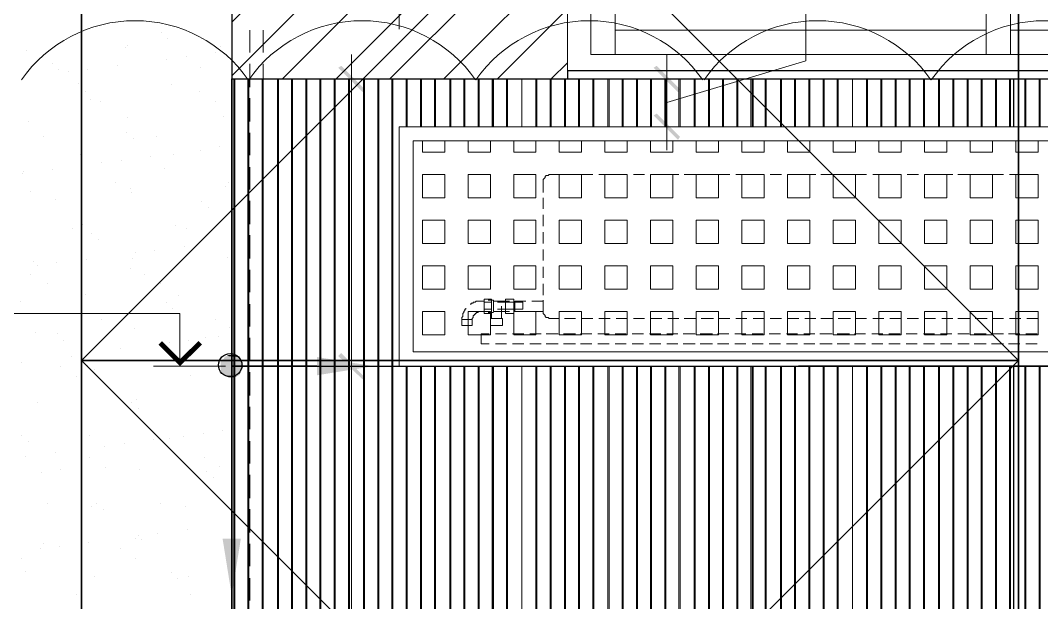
# Model space of a CAD drawing. Header units: millimetres. Extents: x -356862 to 418287, y 0 to 839748.
# Drawn here: x 378689 to 380869, y 772584 to 773826 of the extents above; entities that cross this region are included whole.
import ezdxf

# ---------------------------------------------------------------- set-up
doc = ezdxf.new("R2010")
doc.units = ezdxf.units.MM
doc.layers.add('PDF _Геометрия', color=7, linetype='Continuous', true_color=0xbababa)
doc.layers.add('PDF _Сплошная заливка', color=7, linetype='Continuous', true_color=0xf50000)

msp = doc.modelspace()

# ---------------------------------------------------------------- linework, layer by layer
at = {"color": 1, "lineweight": 35}
for points in [[(378819.5031, 773100.7269), (380819.5031, 775100.7269)], [(378819.5031, 775100.7269), (380819.5031, 773100.7269)], [(378819.5031, 771100.7269), (380819.5031, 773100.7269)], [(378819.5031, 773100.7269), (380819.5031, 771100.7269)]]:
    msp.add_lwpolyline(points, dxfattribs=at)
for points in [[(378819.5031, 773100.7269), (380819.5031, 773100.7269), (380819.5031, 774100.7269), (378819.5031, 774100.7269)], [(378819.5031, 772100.7269), (380819.5031, 772100.7269), (380819.5031, 773100.7269), (378819.5031, 773100.7269)]]:
    msp.add_lwpolyline(points, close=True, dxfattribs=at)
at = {"layer": 'PDF _Геометрия', "color": 171, "lineweight": 20, "true_color": 0x7f7fff}
msp.add_lwpolyline([(379139.9154, 773701.2181), (379856.5134, 773701.2181), (379856.5134, 776463.6924), (381696.7196, 776463.6924), (381696.7196, 773701.2181), (382413.3175, 773701.2181), (382413.3175, 777056.8882), (379139.9154, 777056.8882)], close=True, dxfattribs=at)
at = {"layer": 'PDF _Геометрия', "color": 150, "lineweight": 30, "true_color": 0x0080ff}
for points in [[(379139.9154, 776468.0223), (379139.9154, 769098.5377), (379087.9567, 769098.5377), (379087.9567, 768944.8264), (378628.9876, 768944.8264), (378628.9876, 776463.6924)], [(379139.9154, 773701.2181), (382413.3175, 773701.2181), (382413.3175, 770172.3522), (382311.5649, 770172.3522), (382311.5649, 770018.6408), (381850.4309, 770018.6408), (381850.4309, 769867.0944), (381389.2969, 769867.0944), (381389.2969, 769713.3831), (380930.3278, 769713.3831), (380930.3278, 769559.6718), (380469.1938, 769559.6718), (380469.1938, 769405.9604), (380008.0598, 769405.9604), (380008.0598, 769252.2491), (379549.0907, 769252.2491), (379549.0907, 769098.5377), (379139.9154, 769098.5377)]]:
    msp.add_lwpolyline(points, close=True, dxfattribs=at)
at = {"layer": 'PDF _Геометрия', "color": 8, "lineweight": 25, "true_color": 0x767676}
msp.add_lwpolyline([(378628.9876, 776463.6924), (379139.9154, 776468.0223), (379139.9154, 769098.5377), (379087.9567, 769098.5377), (379087.9567, 768944.8264), (378628.9876, 768944.8264)], close=True, dxfattribs=at)
at = {"layer": 'PDF _Геометрия', "color": 7, "lineweight": 9}
msp.add_lwpolyline([(379139.9154, 776463.6924), (379139.9154, 769098.5377)], dxfattribs=at)
at = {"layer": 'PDF _Геометрия', "color": 7, "lineweight": 5}
msp.add_lwpolyline([(379856.5134, 773701.2181), (379856.5134, 776463.6924), (381696.7196, 776463.6924), (381696.7196, 773701.2181)], close=True, dxfattribs=at)
at = {"layer": 'PDF _Геометрия', "color": 252, "lineweight": 5, "true_color": 0x989898}
for points in [[(379958.266, 776387.9192), (379958.266, 775082.4553), (379958.266, 773753.1769), (379906.3072, 773753.1769), (379906.3072, 775082.4553), (379906.3072, 776387.9192), (379906.3072, 776463.6924)], [(379178.8845, 773805.1357), (379178.8845, 773757.5068)], [(379207.0288, 773757.5068), (379207.0288, 773805.1357)], [(379178.8845, 773733.6924), (379178.8845, 773683.8986)], [(379207.0288, 773683.8986), (379207.0288, 773733.6924)], [(379178.8845, 773660.0841), (379178.8845, 773610.2903)], [(379207.0288, 773610.2903), (379207.0288, 773660.0841)], [(379178.8845, 773586.4759), (379178.8845, 773538.847)], [(379207.0288, 773538.847), (379207.0288, 773586.4759)], [(379178.8845, 773512.8676), (379178.8845, 773465.2388)], [(379207.0288, 773465.2388), (379207.0288, 773512.8676)], [(379839.1938, 773497.713), (379819.7093, 773497.713), (379817.5443, 773497.713), (379815.3794, 773495.548), (379811.0495, 773495.548), (379808.8845, 773493.3831), (379808.8845, 773491.2181), (379806.7196, 773489.0532), (379804.5546, 773486.8882), (379804.5546, 773484.7233), (379804.5546, 773482.5584), (379804.5546, 773458.7439)], [(379873.833, 773497.713), (379850.0185, 773497.713)], [(379910.6371, 773497.713), (379886.8227, 773497.713)], [(379947.4412, 773497.713), (379923.6268, 773497.713)], [(379984.2453, 773497.713), (379960.4309, 773497.713)], [(380021.0495, 773497.713), (379997.235, 773497.713)], [(380057.8536, 773497.713), (380034.0391, 773497.713)], [(380094.6577, 773497.713), (380070.8433, 773497.713)], [(380131.4618, 773497.713), (380105.4824, 773497.713)], [(380168.266, 773497.713), (380142.2866, 773497.713)], [(380202.9051, 773497.713), (380179.0907, 773497.713)], [(380239.7093, 773497.713), (380215.8948, 773497.713)], [(380276.5134, 773497.713), (380252.6989, 773497.713)], [(380313.3175, 773497.713), (380289.5031, 773497.713)], [(380350.1216, 773497.713), (380326.3072, 773497.713)], [(380386.9257, 773497.713), (380363.1113, 773497.713)], [(380423.7299, 773497.713), (380397.7505, 773497.713)], [(380460.534, 773497.713), (380434.5546, 773497.713)], [(380495.1732, 773497.713), (380471.3587, 773497.713)], [(380531.9773, 773497.713), (380508.1629, 773497.713)], [(380568.7814, 773497.713), (380544.967, 773497.713)], [(380605.5855, 773497.713), (380581.7711, 773497.713)], [(380642.3897, 773497.713), (380618.5752, 773497.713)], [(380679.1938, 773497.713), (380655.3794, 773497.713)], [(380715.9979, 773497.713), (380690.0185, 773497.713)], [(380752.802, 773497.713), (380726.8227, 773497.713)], [(380787.4412, 773497.713), (380763.6268, 773497.713)], [(380824.2453, 773497.713), (380800.4309, 773497.713)], [(380861.0495, 773497.713), (380837.235, 773497.713)], [(379178.8845, 773441.4243), (379178.8845, 773391.6305)], [(379207.0288, 773391.6305), (379207.0288, 773441.4243)], [(379804.5546, 773447.9192), (379804.5546, 773424.1047)], [(379804.5546, 773411.1151), (379804.5546, 773387.3006)], [(379178.8845, 773367.8161), (379178.8845, 773318.0223)], [(379207.0288, 773318.0223), (379207.0288, 773367.8161)], [(379804.5546, 773374.3109), (379804.5546, 773350.4965)], [(379804.5546, 773337.5068), (379804.5546, 773313.6924)], [(379804.5546, 773300.7027), (379804.5546, 773276.8882)], [(379178.8845, 773294.2078), (379178.8845, 773246.579)], [(379207.0288, 773246.579), (379207.0288, 773294.2078)], [(379804.5546, 773263.8986), (379804.5546, 773240.0841)], [(379178.8845, 773220.5996), (379178.8845, 773172.9707)], [(379207.0288, 773172.9707), (379207.0288, 773220.5996)], [(379640.0185, 773211.9398), (379640.0185, 773209.7748), (379637.8536, 773209.7748), (379637.8536, 773207.6099), (379635.6886, 773205.445), (379635.6886, 773203.28), (379633.5237, 773201.1151), (379633.5237, 773198.9501), (379633.5237, 773196.7852), (379633.5237, 773194.6202), (379631.3587, 773192.4553), (379631.3587, 773190.2903), (379631.3587, 773188.1254), (379653.0082, 773188.1254), (379653.0082, 773190.2903), (379655.1732, 773192.4553), (379655.1732, 773194.6202), (379655.1732, 773196.7852), (379657.3381, 773196.7852), (379657.3381, 773198.9501), (379659.5031, 773198.9501), (379659.5031, 773201.1151), (379661.668, 773201.1151), (379661.668, 773203.28), (379663.833, 773203.28), (379665.9979, 773203.28), (379665.9979, 773205.445), (379668.1629, 773205.445), (379670.3278, 773205.445), (379672.4928, 773205.445), (379678.9876, 773205.445)], [(379678.9876, 773227.0944), (379672.4928, 773227.0944), (379670.3278, 773227.0944), (379668.1629, 773227.0944), (379665.9979, 773227.0944), (379663.833, 773227.0944), (379661.668, 773227.0944), (379659.5031, 773224.9295), (379657.3381, 773224.9295), (379655.1732, 773224.9295), (379655.1732, 773222.7645), (379653.0082, 773222.7645), (379650.8433, 773222.7645), (379650.8433, 773220.5996), (379648.6783, 773220.5996)], [(379733.1113, 773205.445), (379698.4721, 773205.445), (379698.4721, 773216.2697), (379698.4721, 773229.2594), (379687.6474, 773229.2594)], [(379733.1113, 773227.0944), (379698.4721, 773227.0944)], [(379730.9464, 773224.9295), (379707.1319, 773224.9295)], [(379715.7917, 773190.2903), (379715.7917, 773216.2697)], [(379741.7711, 773224.9295), (379724.4515, 773224.9295)], [(379767.7505, 773227.0944), (379743.9361, 773227.0944), (379743.9361, 773216.2697), (379743.9361, 773205.445), (379767.7505, 773205.445)], [(379743.9361, 773209.7748), (379761.2556, 773209.7748), (379761.2556, 773216.2697), (379761.2556, 773224.9295), (379743.9361, 773224.9295)], [(379804.5546, 773227.0944), (379780.7402, 773227.0944)], [(379804.5546, 773229.2594), (379804.5546, 773205.445), (379804.5546, 773203.28), (379804.5546, 773201.1151), (379806.7196, 773198.9501), (379808.8845, 773196.7852), (379808.8845, 773194.6202), (379811.0495, 773192.4553), (379815.3794, 773192.4553), (379817.5443, 773190.2903), (379819.7093, 773190.2903), (379839.1938, 773190.2903)], [(379687.6474, 773203.28), (379698.4721, 773203.28)], [(379694.1422, 773207.6099), (379694.1422, 773190.2903)], [(379707.1319, 773209.7748), (379730.9464, 773209.7748)], [(379741.7711, 773209.7748), (379724.4515, 773209.7748)], [(379780.7402, 773205.445), (379804.5546, 773205.445)], [(379850.0185, 773190.2903), (379873.833, 773190.2903)], [(379886.8227, 773190.2903), (379910.6371, 773190.2903)], [(379923.6268, 773190.2903), (379947.4412, 773190.2903)], [(379960.4309, 773190.2903), (379984.2453, 773190.2903)], [(379997.235, 773190.2903), (380021.0495, 773190.2903)], [(380034.0391, 773190.2903), (380057.8536, 773190.2903)], [(380070.8433, 773190.2903), (380094.6577, 773190.2903)], [(380105.4824, 773190.2903), (380131.4618, 773190.2903)], [(380142.2866, 773190.2903), (380168.266, 773190.2903)], [(380179.0907, 773190.2903), (380202.9051, 773190.2903)], [(380215.8948, 773190.2903), (380239.7093, 773190.2903)], [(380252.6989, 773190.2903), (380276.5134, 773190.2903)], [(380289.5031, 773190.2903), (380313.3175, 773190.2903)], [(380326.3072, 773190.2903), (380350.1216, 773190.2903)], [(380363.1113, 773190.2903), (380386.9257, 773190.2903)], [(380397.7505, 773190.2903), (380423.7299, 773190.2903)], [(380434.5546, 773190.2903), (380460.534, 773190.2903)], [(380471.3587, 773190.2903), (380495.1732, 773190.2903)], [(380508.1629, 773190.2903), (380531.9773, 773190.2903)], [(380544.967, 773190.2903), (380568.7814, 773190.2903)], [(380581.7711, 773190.2903), (380605.5855, 773190.2903)], [(380618.5752, 773190.2903), (380642.3897, 773190.2903)], [(380655.3794, 773190.2903), (380679.1938, 773190.2903)], [(380690.0185, 773190.2903), (380715.9979, 773190.2903)], [(380726.8227, 773190.2903), (380752.802, 773190.2903)], [(380763.6268, 773190.2903), (380787.4412, 773190.2903)], [(380800.4309, 773190.2903), (380824.2453, 773190.2903)], [(380837.235, 773190.2903), (380861.0495, 773190.2903)], [(379178.8845, 773149.1563), (379178.8845, 773099.3625)], [(379207.0288, 773099.3625), (379207.0288, 773149.1563)], [(379689.8123, 773157.8161), (379672.4928, 773157.8161), (379672.4928, 773146.9913), (379672.4928, 773136.1666), (379689.8123, 773136.1666)], [(379726.6165, 773157.8161), (379702.802, 773157.8161)], [(379763.4206, 773157.8161), (379739.6062, 773157.8161)], [(379800.2247, 773157.8161), (379776.4103, 773157.8161)], [(379837.0288, 773157.8161), (379811.0495, 773157.8161)], [(379873.833, 773157.8161), (379847.8536, 773157.8161)], [(379908.4721, 773157.8161), (379884.6577, 773157.8161)], [(379945.2763, 773157.8161), (379921.4618, 773157.8161)], [(379982.0804, 773157.8161), (379958.266, 773157.8161)], [(380018.8845, 773157.8161), (379995.0701, 773157.8161)], [(380055.6886, 773157.8161), (380031.8742, 773157.8161)], [(380092.4928, 773157.8161), (380068.6783, 773157.8161)], [(380129.2969, 773157.8161), (380103.3175, 773157.8161)], [(380166.101, 773157.8161), (380140.1216, 773157.8161)], [(380200.7402, 773157.8161), (380176.9257, 773157.8161)], [(380237.5443, 773157.8161), (380213.7299, 773157.8161)], [(380274.3484, 773157.8161), (380250.534, 773157.8161)], [(380311.1526, 773157.8161), (380287.3381, 773157.8161)], [(380347.9567, 773157.8161), (380324.1422, 773157.8161)], [(380384.7608, 773157.8161), (380360.9464, 773157.8161)], [(380421.5649, 773157.8161), (380395.5855, 773157.8161)], [(380458.369, 773157.8161), (380432.3897, 773157.8161)], [(380493.0082, 773157.8161), (380469.1938, 773157.8161)], [(380529.8123, 773157.8161), (380505.9979, 773157.8161)], [(380566.6165, 773157.8161), (380542.802, 773157.8161)], [(380603.4206, 773157.8161), (380579.6062, 773157.8161)], [(380640.2247, 773157.8161), (380616.4103, 773157.8161)], [(380677.0288, 773157.8161), (380653.2144, 773157.8161)], [(380713.833, 773157.8161), (380690.0185, 773157.8161)], [(380750.6371, 773157.8161), (380724.6577, 773157.8161)], [(380787.4412, 773157.8161), (380761.4618, 773157.8161)], [(380822.0804, 773157.8161), (380798.266, 773157.8161)], [(380858.8845, 773157.8161), (380835.0701, 773157.8161)], [(379702.802, 773136.1666), (379726.6165, 773136.1666)], [(379739.6062, 773136.1666), (379763.4206, 773136.1666)], [(379776.4103, 773136.1666), (379800.2247, 773136.1666)], [(379811.0495, 773136.1666), (379837.0288, 773136.1666)], [(379847.8536, 773136.1666), (379873.833, 773136.1666)], [(379884.6577, 773136.1666), (379908.4721, 773136.1666)], [(379921.4618, 773136.1666), (379945.2763, 773136.1666)], [(379958.266, 773136.1666), (379982.0804, 773136.1666)], [(379995.0701, 773136.1666), (380018.8845, 773136.1666)], [(380031.8742, 773136.1666), (380055.6886, 773136.1666)], [(380068.6783, 773136.1666), (380092.4928, 773136.1666)], [(380103.3175, 773136.1666), (380129.2969, 773136.1666)], [(380140.1216, 773136.1666), (380166.101, 773136.1666)], [(380176.9257, 773136.1666), (380200.7402, 773136.1666)], [(380213.7299, 773136.1666), (380237.5443, 773136.1666)], [(380250.534, 773136.1666), (380274.3484, 773136.1666)], [(380287.3381, 773136.1666), (380311.1526, 773136.1666)], [(380324.1422, 773136.1666), (380347.9567, 773136.1666)], [(380360.9464, 773136.1666), (380384.7608, 773136.1666)], [(380395.5855, 773136.1666), (380421.5649, 773136.1666)], [(380432.3897, 773136.1666), (380458.369, 773136.1666)], [(380469.1938, 773136.1666), (380493.0082, 773136.1666)], [(380505.9979, 773136.1666), (380529.8123, 773136.1666)], [(380542.802, 773136.1666), (380566.6165, 773136.1666)], [(380579.6062, 773136.1666), (380603.4206, 773136.1666)], [(380616.4103, 773136.1666), (380640.2247, 773136.1666)], [(380653.2144, 773136.1666), (380677.0288, 773136.1666)], [(380690.0185, 773136.1666), (380713.833, 773136.1666)], [(380724.6577, 773136.1666), (380750.6371, 773136.1666)], [(380761.4618, 773136.1666), (380787.4412, 773136.1666)], [(380798.266, 773136.1666), (380822.0804, 773136.1666)], [(380835.0701, 773136.1666), (380858.8845, 773136.1666)], [(379178.8845, 773075.548), (379178.8845, 773025.7542)], [(379207.0288, 773025.7542), (379207.0288, 773075.548)], [(379178.8845, 773001.9398), (379178.8845, 772954.3109)], [(379207.0288, 772954.3109), (379207.0288, 773001.9398)], [(379178.8845, 772928.3315), (379178.8845, 772880.7027)], [(379207.0288, 772880.7027), (379207.0288, 772928.3315)], [(379178.8845, 772856.8882), (379178.8845, 772807.0944)], [(379207.0288, 772807.0944), (379207.0288, 772856.8882)], [(379178.8845, 772783.28), (379178.8845, 772733.4862)], [(379207.0288, 772733.4862), (379207.0288, 772783.28)], [(379178.8845, 772709.6718), (379178.8845, 772662.0429)], [(379207.0288, 772662.0429), (379207.0288, 772709.6718)], [(379178.8845, 772636.0635), (379178.8845, 772588.4346)], [(379207.0288, 772588.4346), (379207.0288, 772636.0635)]]:
    msp.add_lwpolyline(points, dxfattribs=at)
for points in [[(380750.6371, 775082.4553), (380750.6371, 776361.9398), (380802.5959, 776361.9398), (380802.5959, 775082.4553), (380802.5959, 773753.1769), (380750.6371, 773753.1769)], [(379958.266, 773753.1769), (379958.266, 773805.1357), (380750.6371, 773805.1357), (380750.6371, 773753.1769)], [(380802.5959, 773753.1769), (380802.5959, 773805.1357), (381594.967, 773805.1357), (381594.967, 773753.1769)], [(379678.9876, 773231.4243), (379694.1422, 773231.4243), (379694.1422, 773224.9295), (379694.1422, 773209.7748), (379694.1422, 773201.1151), (379678.9876, 773201.1151), (379678.9876, 773209.7748), (379678.9876, 773224.9295)], [(379678.9876, 773224.9295), (379694.1422, 773224.9295)], [(379724.4515, 773201.1151), (379724.4515, 773209.7748), (379724.4515, 773224.9295), (379724.4515, 773231.4243), (379741.7711, 773231.4243), (379741.7711, 773224.9295), (379741.7711, 773209.7748), (379741.7711, 773201.1151)], [(379694.1422, 773209.7748), (379678.9876, 773209.7748)], [(379691.9773, 773190.2903), (379691.9773, 773175.1357), (379717.9567, 773175.1357), (379717.9567, 773190.2903)], [(379653.0082, 773188.1254), (379642.1835, 773188.1254), (379631.3587, 773188.1254), (379631.3587, 773175.1357), (379642.1835, 773175.1357), (379653.0082, 773175.1357)]]:
    msp.add_lwpolyline(points, close=True, dxfattribs=at)
at = {"layer": 'PDF _Геометрия', "color": 171, "lineweight": 20, "true_color": 0x7f7fff}
for points in [[(379139.9154, 773822.4553), (379856.5134, 774539.0532)], [(379139.9154, 773707.713), (379856.5134, 774424.3109)], [(379248.1629, 773701.2181), (379856.5134, 774309.5687)], [(379362.9051, 773701.2181), (379856.5134, 774194.8264)], [(379477.6474, 773701.2181), (379856.5134, 774080.0841)], [(379592.3897, 773701.2181), (379856.5134, 773965.3419)], [(379707.1319, 773701.2181), (379856.5134, 773850.5996)], [(379821.8742, 773701.2181), (379856.5134, 773735.8573)]]:
    msp.add_lwpolyline(points, dxfattribs=at)
at = {"layer": 'PDF _Геометрия', "color": 7, "lineweight": 18}
for points in [[(379497.1319, 773807.3006), (379497.1319, 774285.7542)], [(380068.6783, 773651.4243), (380365.2763, 773740.1872), (380365.2763, 774138.5377)], [(379395.3794, 773753.1769), (379395.3794, 773036.579)], [(380068.6783, 773549.6718), (380068.6783, 773753.1769)], [(379189.7093, 773701.2181), (379447.3381, 773701.2181)], [(379906.3072, 773701.2181), (380120.6371, 773701.2181)], [(379906.3072, 773599.4656), (380120.6371, 773599.4656)], [(379395.3794, 773140.4965), (379395.3794, 770685.445)]]:
    msp.add_lwpolyline(points, dxfattribs=at)
at = {"layer": 'PDF _Геометрия', "color": 24, "lineweight": 18, "true_color": 0xa12502}
for points in [[(378990.534, 773800.8058), (378990.534, 773800.8058)], [(379003.5237, 773787.8161), (379003.5237, 773787.8161)], [(378702.5959, 773761.8367), (378702.5959, 773761.8367)], [(378912.5959, 773768.3315), (378912.5959, 773768.3315)], [(378916.9257, 773772.6614), (378916.9257, 773772.6614)], [(379105.2763, 773757.5068), (379105.2763, 773757.5068)], [(379116.101, 773770.4965), (379116.101, 773770.4965)], [(379001.3587, 773742.3522), (379001.3587, 773742.3522)], [(379042.4928, 773748.847), (379042.4928, 773748.847)], [(378756.7196, 773733.6924), (378756.7196, 773733.6924)], [(378769.7093, 773720.7027), (378769.7093, 773720.7027)], [(378791.3587, 773716.3728), (378791.3587, 773716.3728)], [(378832.4928, 773720.7027), (378832.4928, 773720.7027)], [(378895.2763, 773729.3625), (378895.2763, 773729.3625)], [(379072.802, 773725.0326), (379072.802, 773725.0326)], [(378813.0082, 773692.5584), (378813.0082, 773692.5584)], [(378828.1629, 773675.2388), (378828.1629, 773675.2388)], [(379012.1835, 773690.3934), (379012.1835, 773690.3934)], [(379070.6371, 773675.2388), (379070.6371, 773675.2388)], [(378838.9876, 773657.9192), (378838.9876, 773657.9192)], [(378860.6371, 773653.5893), (378860.6371, 773653.5893)], [(379105.2763, 773653.5893), (379105.2763, 773653.5893)], [(378706.9257, 773610.2903), (378706.9257, 773610.2903)], [(378916.9257, 773618.9501), (378916.9257, 773618.9501)], [(379122.5959, 773621.1151), (379122.5959, 773621.1151)], [(378914.7608, 773586.4759), (378914.7608, 773586.4759)], [(378737.235, 773577.8161), (378737.235, 773577.8161)], [(378929.9154, 773573.4862), (378929.9154, 773573.4862)], [(378979.7093, 773577.8161), (378979.7093, 773577.8161)], [(378817.3381, 773541.012), (378817.3381, 773541.012)], [(379016.5134, 773541.012), (379016.5134, 773541.012)], [(379072.802, 773549.6718), (379072.802, 773549.6718)], [(379113.9361, 773556.1666), (379113.9361, 773556.1666)], [(378862.802, 773523.6924), (378862.802, 773523.6924)], [(378903.9361, 773528.0223), (378903.9361, 773528.0223)], [(378966.7196, 773536.6821), (378966.7196, 773536.6821)], [(378693.9361, 773499.8779), (378693.9361, 773499.8779)], [(378696.101, 773504.2078), (378696.101, 773504.2078)], [(378756.7196, 773508.5377), (378756.7196, 773508.5377)], [(378997.0288, 773510.7027), (378997.0288, 773510.7027)], [(378890.9464, 773480.3934), (378890.9464, 773480.3934)], [(379133.4206, 773480.3934), (379133.4206, 773480.3934)], [(378711.2556, 773460.9089), (378711.2556, 773460.9089)], [(378923.4206, 773467.4037), (378923.4206, 773467.4037)], [(378925.5855, 773458.7439), (378925.5855, 773458.7439)], [(379126.9257, 773471.7336), (379126.9257, 773471.7336)], [(378763.2144, 773443.5893), (378763.2144, 773443.5893)], [(379074.967, 773439.2594), (379074.967, 773439.2594)], [(379090.1216, 773426.2697), (379090.1216, 773426.2697)], [(378821.668, 773391.6305), (378821.668, 773391.6305)], [(379020.8433, 773389.4656), (379020.8433, 773389.4656)], [(378800.0185, 773382.9707), (378800.0185, 773382.9707)], [(378841.1526, 773372.146), (378841.1526, 773372.146)], [(379042.4928, 773382.9707), (379042.4928, 773382.9707)], [(378856.3072, 773359.1563), (378856.3072, 773359.1563)], [(379038.1629, 773344.0017), (379038.1629, 773344.0017)], [(378934.2453, 773331.012), (378934.2453, 773331.012)], [(378975.3794, 773335.3419), (378975.3794, 773335.3419)], [(378717.7505, 773311.5274), (378717.7505, 773311.5274)], [(378726.4103, 773302.8676), (378726.4103, 773302.8676)], [(378765.3794, 773309.3625), (378765.3794, 773309.3625)], [(378830.3278, 773315.8573), (378830.3278, 773315.8573)], [(378927.7505, 773318.0223), (378927.7505, 773318.0223)], [(379131.2556, 773320.1872), (379131.2556, 773320.1872)], [(378711.2556, 773283.3831), (378711.2556, 773283.3831)], [(378923.4206, 773296.3728), (378923.4206, 773296.3728)], [(378953.7299, 773283.3831), (378953.7299, 773283.3831)], [(378745.8948, 773263.8986), (378745.8948, 773263.8986)], [(378988.369, 773263.8986), (378988.369, 773263.8986)], [(378828.1629, 773242.2491), (378828.1629, 773242.2491)], [(379027.3381, 773240.0841), (379027.3381, 773240.0841)], [(378689.6062, 773227.0944), (378689.6062, 773227.0944)], [(379001.3587, 773224.9295), (379001.3587, 773224.9295)], [(379014.3484, 773211.9398), (379014.3484, 773211.9398)], [(378862.802, 773188.1254), (378862.802, 773188.1254)], [(378932.0804, 773168.6408), (378932.0804, 773168.6408)], [(379105.2763, 773188.1254), (379105.2763, 773188.1254)], [(379135.5855, 773170.8058), (379135.5855, 773170.8058)], [(378722.0804, 773159.981), (378722.0804, 773159.981)], [(378767.5443, 773157.8161), (378767.5443, 773157.8161)], [(379083.6268, 773149.1563), (379083.6268, 773149.1563)], [(379111.7711, 773151.3212), (379111.7711, 773151.3212)], [(378780.534, 773142.6614), (378780.534, 773142.6614)], [(378901.7711, 773125.3419), (378901.7711, 773125.3419)], [(379007.8536, 773138.3315), (379007.8536, 773138.3315)], [(379046.8227, 773142.6614), (379046.8227, 773142.6614)], [(378797.8536, 773110.1872), (378797.8536, 773110.1872)], [(378836.8227, 773116.6821), (378836.8227, 773116.6821)], [(378691.7711, 773097.1975), (378691.7711, 773097.1975)], [(378774.0391, 773088.5377), (378774.0391, 773088.5377)], [(378832.4928, 773090.7027), (378832.4928, 773090.7027)], [(378847.6474, 773082.0429), (378847.6474, 773082.0429)], [(379018.6783, 773088.5377), (379018.6783, 773088.5377)], [(379031.668, 773090.7027), (379031.668, 773090.7027)], [(378808.6783, 773066.8882), (378808.6783, 773066.8882)], [(379051.1526, 773069.0532), (379051.1526, 773069.0532)], [(378936.4103, 773017.0944), (378936.4103, 773017.0944)], [(378726.4103, 773010.5996), (378726.4103, 773010.5996)], [(378925.5855, 773010.5996), (378925.5855, 773010.5996)], [(378940.7402, 772997.6099), (378940.7402, 772997.6099)], [(378925.5855, 772993.28), (378925.5855, 772993.28)], [(379120.4309, 772952.146), (379120.4309, 772952.146)], [(378691.7711, 772941.3212), (378691.7711, 772941.3212)], [(378706.9257, 772928.3315), (378706.9257, 772928.3315)], [(378836.8227, 772941.3212), (378836.8227, 772941.3212)], [(378973.2144, 772932.6614), (378973.2144, 772932.6614)], [(379007.8536, 772934.8264), (379007.8536, 772934.8264)], [(379035.9979, 772939.1563), (379035.9979, 772939.1563)], [(379079.2969, 772945.6511), (379079.2969, 772945.6511)], [(378869.2969, 772917.5068), (378869.2969, 772917.5068)], [(378910.4309, 772924.0017), (378910.4309, 772924.0017)], [(378700.4309, 772895.8573), (378700.4309, 772895.8573)], [(378763.2144, 772904.5171), (378763.2144, 772904.5171)], [(378836.8227, 772893.6924), (378836.8227, 772893.6924)], [(379081.4618, 772893.6924), (379081.4618, 772893.6924)], [(378774.0391, 772867.713), (378774.0391, 772867.713)], [(378871.4618, 772872.0429), (378871.4618, 772872.0429)], [(378942.9051, 772867.713), (378942.9051, 772867.713)], [(379085.7917, 772863.3831), (379085.7917, 772863.3831)], [(379113.9361, 772874.2078), (379113.9361, 772874.2078)], [(378732.9051, 772861.2181), (378732.9051, 772861.2181)], [(379100.9464, 772850.3934), (379100.9464, 772850.3934)], [(378745.8948, 772796.2697), (378745.8948, 772796.2697)], [(378841.1526, 772789.7748), (378841.1526, 772789.7748)], [(378851.9773, 772796.2697), (378851.9773, 772796.2697)], [(378867.1319, 772783.28), (378867.1319, 772783.28)], [(378988.369, 772796.2697), (378988.369, 772796.2697)], [(379040.3278, 772789.7748), (379040.3278, 772789.7748)], [(379044.6577, 772739.981), (379044.6577, 772739.981)], [(378834.6577, 772711.8367), (378834.6577, 772711.8367)], [(378934.2453, 772720.4965), (378934.2453, 772720.4965)], [(378940.7402, 772726.9913), (378940.7402, 772726.9913)], [(378947.235, 772718.3315), (378947.235, 772718.3315)], [(378981.8742, 772731.3212), (378981.8742, 772731.3212)], [(378730.7402, 772698.847), (378730.7402, 772698.847)], [(378737.235, 772709.6718), (378737.235, 772709.6718)], [(378771.8742, 772703.1769), (378771.8742, 772703.1769)], [(378901.7711, 772698.847), (378901.7711, 772698.847)], [(378691.7711, 772677.1975), (378691.7711, 772677.1975)], [(378934.2453, 772677.1975), (378934.2453, 772677.1975)], [(378700.4309, 772651.2181), (378700.4309, 772651.2181)], [(379012.1835, 772649.0532), (379012.1835, 772649.0532)], [(378847.6474, 772640.3934), (378847.6474, 772640.3934)], [(379025.1732, 772636.0635), (379025.1732, 772636.0635)], [(379046.8227, 772640.3934), (379046.8227, 772640.3934)], [(378808.6783, 772601.4243), (378808.6783, 772601.4243)], [(379051.1526, 772601.4243), (379051.1526, 772601.4243)]]:
    msp.add_lwpolyline(points, dxfattribs=at)
at = {"layer": 'PDF _Геометрия', "color": 190, "lineweight": 30, "true_color": 0x7f00ff}
msp.add_lwpolyline([(379856.5134, 773701.2181), (381696.7196, 773701.2181), (381696.7196, 773718.5377), (379856.5134, 773718.5377)], close=True, dxfattribs=at)
at = {"layer": 'PDF _Геометрия', "color": 150, "lineweight": 30, "true_color": 0x0080ff}
for points in [[(379139.9154, 773701.2181), (379139.9154, 773088.5377), (379856.5134, 773088.5377), (382413.3175, 773088.5377)], [(379696.3072, 773599.4656), (379696.3072, 773701.2181)], [(380252.6989, 773599.4656), (380252.6989, 773701.2181)], [(380809.0907, 773599.4656), (380809.0907, 773701.2181)], [(379696.3072, 769252.2491), (379696.3072, 773088.5377)], [(380252.6989, 769405.9604), (380252.6989, 773088.5377)], [(380809.0907, 769559.6718), (380809.0907, 773088.5377)]]:
    msp.add_lwpolyline(points, dxfattribs=at)
at = {"layer": 'PDF _Геометрия', "color": 254, "lineweight": 5, "true_color": 0xdcdcdc}
for points in [[(379144.2453, 769098.5377), (379144.2453, 773701.2181)], [(379174.5546, 769098.5377), (379174.5546, 773701.2181)], [(379204.8639, 769098.5377), (379204.8639, 773701.2181)], [(379239.5031, 769098.5377), (379239.5031, 773701.2181)], [(379269.8123, 769098.5377), (379269.8123, 773701.2181)], [(379300.1216, 769098.5377), (379300.1216, 773701.2181)], [(379328.266, 769098.5377), (379328.266, 773701.2181)], [(379358.5752, 769098.5377), (379358.5752, 773701.2181)], [(379388.8845, 769098.5377), (379388.8845, 773701.2181)], [(379423.5237, 769098.5377), (379423.5237, 773701.2181)], [(379453.833, 769098.5377), (379453.833, 773701.2181)], [(379484.1422, 769098.5377), (379484.1422, 773701.2181)], [(379512.2866, 773599.4656), (379512.2866, 773701.2181)], [(379542.5959, 773599.4656), (379542.5959, 773701.2181)], [(379572.9051, 773599.4656), (379572.9051, 773701.2181)], [(379607.5443, 773599.4656), (379607.5443, 773701.2181)], [(379637.8536, 773599.4656), (379637.8536, 773701.2181)], [(379668.1629, 773599.4656), (379668.1629, 773701.2181)], [(379696.3072, 773599.4656), (379696.3072, 773701.2181)], [(379726.6165, 773599.4656), (379726.6165, 773701.2181)], [(379759.0907, 773599.4656), (379759.0907, 773701.2181)], [(379791.5649, 773599.4656), (379791.5649, 773701.2181)], [(379821.8742, 773599.4656), (379821.8742, 773701.2181)], [(379850.0185, 773599.4656), (379850.0185, 773701.2181)], [(379880.3278, 773599.4656), (379880.3278, 773701.2181)], [(379910.6371, 773599.4656), (379910.6371, 773701.2181)], [(379945.2763, 773599.4656), (379945.2763, 773701.2181)], [(379975.5855, 773599.4656), (379975.5855, 773701.2181)], [(380005.8948, 773599.4656), (380005.8948, 773701.2181)], [(380034.0391, 773599.4656), (380034.0391, 773701.2181)], [(380064.3484, 773599.4656), (380064.3484, 773701.2181)], [(380094.6577, 773599.4656), (380094.6577, 773701.2181)], [(380129.2969, 773599.4656), (380129.2969, 773701.2181)], [(380159.6062, 773599.4656), (380159.6062, 773701.2181)], [(380189.9154, 773599.4656), (380189.9154, 773701.2181)], [(380218.0598, 773599.4656), (380218.0598, 773701.2181)], [(380248.369, 773599.4656), (380248.369, 773701.2181)], [(380278.6783, 773599.4656), (380278.6783, 773701.2181)], [(380313.3175, 773599.4656), (380313.3175, 773701.2181)], [(380343.6268, 773599.4656), (380343.6268, 773701.2181)], [(380373.9361, 773599.4656), (380373.9361, 773701.2181)], [(380402.0804, 773599.4656), (380402.0804, 773701.2181)], [(380432.3897, 773599.4656), (380432.3897, 773701.2181)], [(380464.8639, 773599.4656), (380464.8639, 773701.2181)], [(380497.3381, 773599.4656), (380497.3381, 773701.2181)], [(380527.6474, 773599.4656), (380527.6474, 773701.2181)], [(380555.7917, 773599.4656), (380555.7917, 773701.2181)], [(380586.101, 773599.4656), (380586.101, 773701.2181)], [(380616.4103, 773599.4656), (380616.4103, 773701.2181)], [(380651.0495, 773599.4656), (380651.0495, 773701.2181)], [(380681.3587, 773599.4656), (380681.3587, 773701.2181)], [(380711.668, 773599.4656), (380711.668, 773701.2181)], [(380739.8123, 773599.4656), (380739.8123, 773701.2181)], [(380770.1216, 773599.4656), (380770.1216, 773701.2181)], [(380800.4309, 773599.4656), (380800.4309, 773701.2181)], [(380835.0701, 773599.4656), (380835.0701, 773701.2181)], [(380865.3794, 773599.4656), (380865.3794, 773701.2181)], [(379512.2866, 769098.5377), (379512.2866, 773088.5377)], [(379542.5959, 769098.5377), (379542.5959, 773088.5377)], [(379572.9051, 769252.2491), (379572.9051, 773088.5377)], [(379607.5443, 769252.2491), (379607.5443, 773088.5377)], [(379637.8536, 769252.2491), (379637.8536, 773088.5377)], [(379668.1629, 769252.2491), (379668.1629, 773088.5377)], [(379696.3072, 769252.2491), (379696.3072, 773088.5377)], [(379726.6165, 769252.2491), (379726.6165, 773088.5377)], [(379759.0907, 769252.2491), (379759.0907, 773088.5377)], [(379791.5649, 769252.2491), (379791.5649, 773088.5377)], [(379821.8742, 769252.2491), (379821.8742, 773088.5377)], [(379850.0185, 769252.2491), (379850.0185, 773088.5377)], [(379880.3278, 769252.2491), (379880.3278, 773088.5377)], [(379910.6371, 769252.2491), (379910.6371, 773088.5377)], [(379945.2763, 769252.2491), (379945.2763, 773088.5377)], [(379975.5855, 769252.2491), (379975.5855, 773088.5377)], [(380005.8948, 769252.2491), (380005.8948, 773088.5377)], [(380034.0391, 769405.9604), (380034.0391, 773088.5377)], [(380064.3484, 769405.9604), (380064.3484, 773088.5377)], [(380094.6577, 769405.9604), (380094.6577, 773088.5377)], [(380129.2969, 769405.9604), (380129.2969, 773088.5377)], [(380159.6062, 769405.9604), (380159.6062, 773088.5377)], [(380189.9154, 769405.9604), (380189.9154, 773088.5377)], [(380218.0598, 769405.9604), (380218.0598, 773088.5377)], [(380248.369, 769405.9604), (380248.369, 773088.5377)], [(380278.6783, 769405.9604), (380278.6783, 773088.5377)], [(380313.3175, 769405.9604), (380313.3175, 773088.5377)], [(380343.6268, 769405.9604), (380343.6268, 773088.5377)], [(380373.9361, 769405.9604), (380373.9361, 773088.5377)], [(380402.0804, 769405.9604), (380402.0804, 773088.5377)], [(380432.3897, 769405.9604), (380432.3897, 773088.5377)], [(380464.8639, 769405.9604), (380464.8639, 773088.5377)], [(380497.3381, 769559.6718), (380497.3381, 773088.5377)], [(380527.6474, 769559.6718), (380527.6474, 773088.5377)], [(380555.7917, 769559.6718), (380555.7917, 773088.5377)], [(380586.101, 769559.6718), (380586.101, 773088.5377)], [(380616.4103, 769559.6718), (380616.4103, 773088.5377)], [(380651.0495, 769559.6718), (380651.0495, 773088.5377)], [(380681.3587, 769559.6718), (380681.3587, 773088.5377)], [(380711.668, 769559.6718), (380711.668, 773088.5377)], [(380739.8123, 769559.6718), (380739.8123, 773088.5377)], [(380770.1216, 769559.6718), (380770.1216, 773088.5377)], [(380800.4309, 769559.6718), (380800.4309, 773088.5377)], [(380835.0701, 769559.6718), (380835.0701, 773088.5377)], [(380865.3794, 769559.6718), (380865.3794, 773088.5377)]]:
    msp.add_lwpolyline(points, dxfattribs=at)
for points in [[(379146.4103, 773701.2181), (379146.4103, 769098.5377)], [(379176.7196, 773701.2181), (379176.7196, 769098.5377)], [(379207.0288, 773701.2181), (379207.0288, 769098.5377)], [(379237.3381, 773701.2181), (379237.3381, 769098.5377)], [(379267.6474, 773701.2181), (379267.6474, 769098.5377)], [(379297.9567, 773701.2181), (379297.9567, 769098.5377)], [(379330.4309, 773701.2181), (379330.4309, 769098.5377)], [(379360.7402, 773701.2181), (379360.7402, 769098.5377)], [(379391.0495, 773701.2181), (379391.0495, 769098.5377)], [(379421.3587, 773701.2181), (379421.3587, 769098.5377)], [(379451.668, 773701.2181), (379451.668, 769098.5377)], [(379481.9773, 773701.2181), (379481.9773, 769098.5377)], [(379514.4515, 773701.2181), (379514.4515, 773599.4656)], [(379544.7608, 773701.2181), (379544.7608, 773599.4656)], [(379575.0701, 773701.2181), (379575.0701, 773599.4656)], [(379605.3794, 773701.2181), (379605.3794, 773599.4656)], [(379635.6886, 773701.2181), (379635.6886, 773599.4656)], [(379665.9979, 773701.2181), (379665.9979, 773599.4656)], [(379698.4721, 773701.2181), (379698.4721, 773599.4656)], [(379728.7814, 773701.2181), (379728.7814, 773599.4656)], [(379759.0907, 773701.2181), (379759.0907, 773599.4656)], [(379789.4, 773701.2181), (379789.4, 773599.4656)], [(379819.7093, 773701.2181), (379819.7093, 773599.4656)], [(379852.1835, 773701.2181), (379852.1835, 773599.4656)], [(379882.4928, 773701.2181), (379882.4928, 773599.4656)], [(379912.802, 773701.2181), (379912.802, 773599.4656)], [(379943.1113, 773701.2181), (379943.1113, 773599.4656)], [(379973.4206, 773701.2181), (379973.4206, 773599.4656)], [(380003.7299, 773701.2181), (380003.7299, 773599.4656)], [(380036.2041, 773701.2181), (380036.2041, 773599.4656)], [(380066.5134, 773701.2181), (380066.5134, 773599.4656)], [(380096.8227, 773701.2181), (380096.8227, 773599.4656)], [(380127.1319, 773701.2181), (380127.1319, 773599.4656)], [(380157.4412, 773701.2181), (380157.4412, 773599.4656)], [(380187.7505, 773701.2181), (380187.7505, 773599.4656)], [(380220.2247, 773701.2181), (380220.2247, 773599.4656)], [(380250.534, 773701.2181), (380250.534, 773599.4656)], [(380280.8433, 773701.2181), (380280.8433, 773599.4656)], [(380311.1526, 773701.2181), (380311.1526, 773599.4656)], [(380341.4618, 773701.2181), (380341.4618, 773599.4656)], [(380371.7711, 773701.2181), (380371.7711, 773599.4656)], [(380404.2453, 773701.2181), (380404.2453, 773599.4656)], [(380434.5546, 773701.2181), (380434.5546, 773599.4656)], [(380464.8639, 773701.2181), (380464.8639, 773599.4656)], [(380495.1732, 773701.2181), (380495.1732, 773599.4656)], [(380525.4824, 773701.2181), (380525.4824, 773599.4656)], [(380557.9567, 773701.2181), (380557.9567, 773599.4656)], [(380588.266, 773701.2181), (380588.266, 773599.4656)], [(380618.5752, 773701.2181), (380618.5752, 773599.4656)], [(380648.8845, 773701.2181), (380648.8845, 773599.4656)], [(380679.1938, 773701.2181), (380679.1938, 773599.4656)], [(380709.5031, 773701.2181), (380709.5031, 773599.4656)], [(380741.9773, 773701.2181), (380741.9773, 773599.4656)], [(380772.2866, 773701.2181), (380772.2866, 773599.4656)], [(380802.5959, 773701.2181), (380802.5959, 773599.4656)], [(380832.9051, 773701.2181), (380832.9051, 773599.4656)], [(380863.2144, 773701.2181), (380863.2144, 773599.4656)], [(379514.4515, 773088.5377), (379514.4515, 769098.5377)], [(379544.7608, 773088.5377), (379544.7608, 769098.5377)], [(379575.0701, 773088.5377), (379575.0701, 769252.2491)], [(379605.3794, 773088.5377), (379605.3794, 769252.2491)], [(379635.6886, 773088.5377), (379635.6886, 769252.2491)], [(379665.9979, 773088.5377), (379665.9979, 769252.2491)], [(379698.4721, 773088.5377), (379698.4721, 769252.2491)], [(379728.7814, 773088.5377), (379728.7814, 769252.2491)], [(379759.0907, 773088.5377), (379759.0907, 769252.2491)], [(379789.4, 773088.5377), (379789.4, 769252.2491)], [(379819.7093, 773088.5377), (379819.7093, 769252.2491)], [(379852.1835, 773088.5377), (379852.1835, 769252.2491)], [(379882.4928, 773088.5377), (379882.4928, 769252.2491)], [(379912.802, 773088.5377), (379912.802, 769252.2491)], [(379943.1113, 773088.5377), (379943.1113, 769252.2491)], [(379973.4206, 773088.5377), (379973.4206, 769252.2491)], [(380003.7299, 773088.5377), (380003.7299, 769252.2491)], [(380036.2041, 773088.5377), (380036.2041, 769405.9604)], [(380066.5134, 773088.5377), (380066.5134, 769405.9604)], [(380096.8227, 773088.5377), (380096.8227, 769405.9604)], [(380127.1319, 773088.5377), (380127.1319, 769405.9604)], [(380157.4412, 773088.5377), (380157.4412, 769405.9604)], [(380187.7505, 773088.5377), (380187.7505, 769405.9604)], [(380220.2247, 773088.5377), (380220.2247, 769405.9604)], [(380250.534, 773088.5377), (380250.534, 769405.9604)], [(380280.8433, 773088.5377), (380280.8433, 769405.9604)], [(380311.1526, 773088.5377), (380311.1526, 769405.9604)], [(380341.4618, 773088.5377), (380341.4618, 769405.9604)], [(380371.7711, 773088.5377), (380371.7711, 769405.9604)], [(380404.2453, 773088.5377), (380404.2453, 769405.9604)], [(380434.5546, 773088.5377), (380434.5546, 769405.9604)], [(380464.8639, 773088.5377), (380464.8639, 769405.9604)], [(380495.1732, 773088.5377), (380495.1732, 769559.6718)], [(380525.4824, 773088.5377), (380525.4824, 769559.6718)], [(380557.9567, 773088.5377), (380557.9567, 769559.6718)], [(380588.266, 773088.5377), (380588.266, 769559.6718)], [(380618.5752, 773088.5377), (380618.5752, 769559.6718)], [(380648.8845, 773088.5377), (380648.8845, 769559.6718)], [(380679.1938, 773088.5377), (380679.1938, 769559.6718)], [(380709.5031, 773088.5377), (380709.5031, 769559.6718)], [(380741.9773, 773088.5377), (380741.9773, 769559.6718)], [(380772.2866, 773088.5377), (380772.2866, 769559.6718)], [(380802.5959, 773088.5377), (380802.5959, 769559.6718)], [(380832.9051, 773088.5377), (380832.9051, 769559.6718)], [(380863.2144, 773088.5377), (380863.2144, 769559.6718)]]:
    msp.add_lwpolyline(points, close=True, dxfattribs=at)
at = {"layer": 'PDF _Геометрия', "color": 6, "lineweight": 9}
for points in [[(379497.1319, 773599.4656), (382053.9361, 773599.4656), (382053.9361, 773090.7027), (379497.1319, 773088.5377)], [(379527.4412, 773569.1563), (382023.6268, 773569.1563), (382023.6268, 773118.847), (379527.4412, 773118.847)], [(379594.5546, 773497.713), (379594.5546, 773447.9192), (379546.9257, 773447.9192), (379546.9257, 773497.713)], [(379691.9773, 773497.713), (379691.9773, 773447.9192), (379644.3484, 773447.9192), (379644.3484, 773497.713)], [(379789.4, 773497.713), (379789.4, 773447.9192), (379741.7711, 773447.9192), (379741.7711, 773497.713)], [(379886.8227, 773497.713), (379886.8227, 773447.9192), (379839.1938, 773447.9192), (379839.1938, 773497.713)], [(379984.2453, 773497.713), (379984.2453, 773447.9192), (379936.6165, 773447.9192), (379936.6165, 773497.713)], [(380081.668, 773497.713), (380081.668, 773447.9192), (380034.0391, 773447.9192), (380034.0391, 773497.713)], [(380179.0907, 773497.713), (380179.0907, 773447.9192), (380131.4618, 773447.9192), (380131.4618, 773497.713)], [(380276.5134, 773497.713), (380276.5134, 773447.9192), (380228.8845, 773447.9192), (380228.8845, 773497.713)], [(380373.9361, 773497.713), (380373.9361, 773447.9192), (380326.3072, 773447.9192), (380326.3072, 773497.713)], [(380471.3587, 773497.713), (380471.3587, 773447.9192), (380423.7299, 773447.9192), (380423.7299, 773497.713)], [(380568.7814, 773497.713), (380568.7814, 773447.9192), (380521.1526, 773447.9192), (380521.1526, 773497.713)], [(380666.2041, 773497.713), (380666.2041, 773447.9192), (380618.5752, 773447.9192), (380618.5752, 773497.713)], [(380763.6268, 773497.713), (380763.6268, 773447.9192), (380715.9979, 773447.9192), (380715.9979, 773497.713)], [(380861.0495, 773497.713), (380861.0495, 773447.9192), (380813.4206, 773447.9192), (380813.4206, 773497.713)], [(379594.5546, 773400.2903), (379594.5546, 773350.4965), (379546.9257, 773350.4965), (379546.9257, 773400.2903)], [(379691.9773, 773400.2903), (379691.9773, 773350.4965), (379644.3484, 773350.4965), (379644.3484, 773400.2903)], [(379789.4, 773400.2903), (379789.4, 773350.4965), (379741.7711, 773350.4965), (379741.7711, 773400.2903)], [(379886.8227, 773400.2903), (379886.8227, 773350.4965), (379839.1938, 773350.4965), (379839.1938, 773400.2903)], [(379984.2453, 773400.2903), (379984.2453, 773350.4965), (379936.6165, 773350.4965), (379936.6165, 773400.2903)], [(380081.668, 773400.2903), (380081.668, 773350.4965), (380034.0391, 773350.4965), (380034.0391, 773400.2903)], [(380179.0907, 773400.2903), (380179.0907, 773350.4965), (380131.4618, 773350.4965), (380131.4618, 773400.2903)], [(380276.5134, 773400.2903), (380276.5134, 773350.4965), (380228.8845, 773350.4965), (380228.8845, 773400.2903)], [(380373.9361, 773400.2903), (380373.9361, 773350.4965), (380326.3072, 773350.4965), (380326.3072, 773400.2903)], [(380471.3587, 773400.2903), (380471.3587, 773350.4965), (380423.7299, 773350.4965), (380423.7299, 773400.2903)], [(380568.7814, 773400.2903), (380568.7814, 773350.4965), (380521.1526, 773350.4965), (380521.1526, 773400.2903)], [(380666.2041, 773400.2903), (380666.2041, 773350.4965), (380618.5752, 773350.4965), (380618.5752, 773400.2903)], [(380763.6268, 773400.2903), (380763.6268, 773350.4965), (380715.9979, 773350.4965), (380715.9979, 773400.2903)], [(380861.0495, 773400.2903), (380861.0495, 773350.4965), (380813.4206, 773350.4965), (380813.4206, 773400.2903)], [(379594.5546, 773302.8676), (379594.5546, 773253.0738), (379546.9257, 773253.0738), (379546.9257, 773302.8676)], [(379691.9773, 773302.8676), (379691.9773, 773253.0738), (379644.3484, 773253.0738), (379644.3484, 773302.8676)], [(379789.4, 773302.8676), (379789.4, 773253.0738), (379741.7711, 773253.0738), (379741.7711, 773302.8676)], [(379886.8227, 773302.8676), (379886.8227, 773253.0738), (379839.1938, 773253.0738), (379839.1938, 773302.8676)], [(379984.2453, 773302.8676), (379984.2453, 773253.0738), (379936.6165, 773253.0738), (379936.6165, 773302.8676)], [(380081.668, 773302.8676), (380081.668, 773253.0738), (380034.0391, 773253.0738), (380034.0391, 773302.8676)], [(380179.0907, 773302.8676), (380179.0907, 773253.0738), (380131.4618, 773253.0738), (380131.4618, 773302.8676)], [(380276.5134, 773302.8676), (380276.5134, 773253.0738), (380228.8845, 773253.0738), (380228.8845, 773302.8676)], [(380373.9361, 773302.8676), (380373.9361, 773253.0738), (380326.3072, 773253.0738), (380326.3072, 773302.8676)], [(380471.3587, 773302.8676), (380471.3587, 773253.0738), (380423.7299, 773253.0738), (380423.7299, 773302.8676)], [(380568.7814, 773302.8676), (380568.7814, 773253.0738), (380521.1526, 773253.0738), (380521.1526, 773302.8676)], [(380666.2041, 773302.8676), (380666.2041, 773253.0738), (380618.5752, 773253.0738), (380618.5752, 773302.8676)], [(380763.6268, 773302.8676), (380763.6268, 773253.0738), (380715.9979, 773253.0738), (380715.9979, 773302.8676)], [(380861.0495, 773302.8676), (380861.0495, 773253.0738), (380813.4206, 773253.0738), (380813.4206, 773302.8676)], [(379594.5546, 773205.445), (379594.5546, 773155.6511), (379546.9257, 773155.6511), (379546.9257, 773205.445)], [(379691.9773, 773205.445), (379691.9773, 773155.6511), (379644.3484, 773155.6511), (379644.3484, 773205.445)], [(379789.4, 773205.445), (379789.4, 773155.6511), (379741.7711, 773155.6511), (379741.7711, 773205.445)], [(379886.8227, 773205.445), (379886.8227, 773155.6511), (379839.1938, 773155.6511), (379839.1938, 773205.445)], [(379984.2453, 773205.445), (379984.2453, 773155.6511), (379936.6165, 773155.6511), (379936.6165, 773205.445)], [(380081.668, 773205.445), (380081.668, 773155.6511), (380034.0391, 773155.6511), (380034.0391, 773205.445)], [(380179.0907, 773205.445), (380179.0907, 773155.6511), (380131.4618, 773155.6511), (380131.4618, 773205.445)], [(380276.5134, 773205.445), (380276.5134, 773155.6511), (380228.8845, 773155.6511), (380228.8845, 773205.445)], [(380373.9361, 773205.445), (380373.9361, 773155.6511), (380326.3072, 773155.6511), (380326.3072, 773205.445)], [(380471.3587, 773205.445), (380471.3587, 773155.6511), (380423.7299, 773155.6511), (380423.7299, 773205.445)], [(380568.7814, 773205.445), (380568.7814, 773155.6511), (380521.1526, 773155.6511), (380521.1526, 773205.445)], [(380666.2041, 773205.445), (380666.2041, 773155.6511), (380618.5752, 773155.6511), (380618.5752, 773205.445)], [(380763.6268, 773205.445), (380763.6268, 773155.6511), (380715.9979, 773155.6511), (380715.9979, 773205.445)], [(380861.0495, 773205.445), (380861.0495, 773155.6511), (380813.4206, 773155.6511), (380813.4206, 773205.445)]]:
    msp.add_lwpolyline(points, close=True, dxfattribs=at)
for points in [[(379546.9257, 773569.1563), (379546.9257, 773545.3419), (379594.5546, 773545.3419), (379594.5546, 773569.1563)], [(379644.3484, 773569.1563), (379644.3484, 773545.3419), (379691.9773, 773545.3419), (379691.9773, 773569.1563)], [(379741.7711, 773569.1563), (379741.7711, 773545.3419), (379789.4, 773545.3419), (379789.4, 773569.1563)], [(379839.1938, 773569.1563), (379839.1938, 773545.3419), (379886.8227, 773545.3419), (379886.8227, 773569.1563)], [(379936.6165, 773569.1563), (379936.6165, 773545.3419), (379984.2453, 773545.3419), (379984.2453, 773569.1563)], [(380034.0391, 773569.1563), (380034.0391, 773545.3419), (380081.668, 773545.3419), (380081.668, 773569.1563)], [(380131.4618, 773569.1563), (380131.4618, 773545.3419), (380179.0907, 773545.3419), (380179.0907, 773569.1563)], [(380228.8845, 773569.1563), (380228.8845, 773545.3419), (380276.5134, 773545.3419), (380276.5134, 773569.1563)], [(380326.3072, 773569.1563), (380326.3072, 773545.3419), (380373.9361, 773545.3419), (380373.9361, 773569.1563)], [(380423.7299, 773569.1563), (380423.7299, 773545.3419), (380471.3587, 773545.3419), (380471.3587, 773569.1563)], [(380521.1526, 773569.1563), (380521.1526, 773545.3419), (380568.7814, 773545.3419), (380568.7814, 773569.1563)], [(380618.5752, 773569.1563), (380618.5752, 773545.3419), (380666.2041, 773545.3419), (380666.2041, 773569.1563)], [(380715.9979, 773569.1563), (380715.9979, 773545.3419), (380763.6268, 773545.3419), (380763.6268, 773569.1563)], [(380813.4206, 773569.1563), (380813.4206, 773545.3419), (380861.0495, 773545.3419), (380861.0495, 773569.1563)]]:
    msp.add_lwpolyline(points, dxfattribs=at)
at = {"layer": 'PDF _Геометрия', "color": 112, "lineweight": 5, "true_color": 0x00b85c}
for points in [[(379029.5031, 773088.5377), (379029.5031, 773201.1151), (378661.4618, 773201.1151)], [(379126.9257, 773088.5377), (378973.2144, 773088.5377)]]:
    msp.add_lwpolyline(points, dxfattribs=at)
at = {"layer": 'PDF _Геометрия', "color": 112, "lineweight": 0, "true_color": 0x00b85c, "const_width": 10.7159}
msp.add_lwpolyline([(378987.2866, 773138.3315), (379029.5031, 773096.1151), (379072.802, 773138.3315)], dxfattribs=at)
at = {"layer": 'PDF _Геометрия', "color": 1, "lineweight": 30, "true_color": 0xfa0000}
msp.add_lwpolyline([(379321.7711, 773088.5377), (379139.9154, 773088.5377), (379139.9154, 772720.4965)], dxfattribs=at)
at = {"layer": 'PDF _Геометрия', "color": 7, "lineweight": 18}
msp.add_lwpolyline([(379447.3381, 773088.5377), (379189.7093, 773088.5377)], close=True, dxfattribs=at)
at = {"layer": 'PDF _Геометрия', "color": 1, "lineweight": 30, "true_color": 0xfa0000}
msp.add_circle((379136.7924, 773090.5485), 24.8983, dxfattribs=at)
at = {"layer": 'PDF _Геометрия', "color": 1, "lineweight": 20}
for centre in [(378933.2796, 773530.0529), (379418.2479, 773530.0529), (379903.215, 773530.0529), (380390.3483, 773530.0529), (380875.3165, 773530.0529)]:
    msp.add_arc(centre, 295.5154, 35.0024359, 144.9975641, dxfattribs=at)
at = {"layer": 'PDF _Сплошная заливка', "color": 7, "transparency": 33554559}
for points in [[(379423.5237, 773679.5687), (379367.235, 773725.0326), (379373.7299, 773729.3625)], [(379419.1938, 773673.0738), (379423.5237, 773679.5687), (379367.235, 773725.0326)], [(380096.8227, 773679.5687), (380040.534, 773725.0326), (380047.0288, 773729.3625)], [(380092.4928, 773673.0738), (380096.8227, 773679.5687), (380040.534, 773725.0326)], [(380047.0288, 773627.6099), (380040.534, 773623.28), (380096.8227, 773577.8161)], [(380040.534, 773623.28), (380096.8227, 773577.8161), (380092.4928, 773571.3212)], [(379373.7299, 773116.6821), (379367.235, 773110.1872), (379423.5237, 773064.7233)], [(379423.5237, 773064.7233), (379367.235, 773110.1872), (379373.7299, 773116.6821)], [(379367.235, 773110.1872), (379423.5237, 773064.7233), (379419.1938, 773060.3934)], [(379419.1938, 773060.3934), (379423.5237, 773064.7233), (379367.235, 773110.1872)]]:
    msp.add_solid(points, dxfattribs=at)
at = {"layer": 'PDF _Сплошная заливка', "color": 1, "true_color": 0xfa0000, "transparency": 33554559}
for points in [[(379122.5959, 773103.6924), (379159.4, 773101.5274), (379118.266, 773101.5274)], [(379124.7608, 773108.0223), (379157.235, 773103.6924), (379122.5959, 773103.6924)], [(379157.235, 773103.6924), (379122.5959, 773103.6924), (379159.4, 773101.5274)], [(379129.0907, 773110.1872), (379155.0701, 773108.0223), (379124.7608, 773108.0223)], [(379155.0701, 773108.0223), (379124.7608, 773108.0223), (379157.235, 773103.6924)], [(379133.4206, 773112.3522), (379150.7402, 773110.1872), (379129.0907, 773110.1872)], [(379150.7402, 773110.1872), (379129.0907, 773110.1872), (379155.0701, 773108.0223)], [(379137.7505, 773112.3522), (379146.4103, 773112.3522), (379133.4206, 773112.3522)], [(379146.4103, 773112.3522), (379133.4206, 773112.3522), (379150.7402, 773110.1872)], [(379142.0804, 773112.3522), (379137.7505, 773112.3522), (379146.4103, 773112.3522)], [(379321.7711, 773108.0223), (379443.0082, 773088.5377), (379321.7711, 773069.0532)], [(379118.266, 773101.5274), (379161.5649, 773097.1975), (379116.101, 773097.1975)], [(379161.5649, 773097.1975), (379116.101, 773097.1975), (379163.7299, 773092.8676)], [(379116.101, 773097.1975), (379163.7299, 773092.8676), (379116.101, 773092.8676)], [(379163.7299, 773092.8676), (379116.101, 773092.8676), (379163.7299, 773088.5377)], [(379116.101, 773092.8676), (379163.7299, 773088.5377), (379116.101, 773088.5377)], [(379163.7299, 773088.5377), (379116.101, 773088.5377), (379163.7299, 773084.2078)], [(379116.101, 773088.5377), (379163.7299, 773084.2078), (379116.101, 773084.2078)], [(379163.7299, 773084.2078), (379116.101, 773084.2078), (379161.5649, 773079.8779)], [(379116.101, 773084.2078), (379161.5649, 773079.8779), (379116.101, 773079.8779)], [(379159.4, 773101.5274), (379118.266, 773101.5274), (379161.5649, 773097.1975)], [(379161.5649, 773079.8779), (379116.101, 773079.8779), (379159.4, 773075.548)], [(379116.101, 773079.8779), (379159.4, 773075.548), (379118.266, 773075.548)], [(379159.4, 773075.548), (379118.266, 773075.548), (379157.235, 773071.2181)], [(379118.266, 773075.548), (379157.235, 773071.2181), (379122.5959, 773071.2181)], [(379157.235, 773071.2181), (379122.5959, 773071.2181), (379155.0701, 773069.0532)], [(379122.5959, 773071.2181), (379155.0701, 773069.0532), (379124.7608, 773069.0532)], [(379155.0701, 773069.0532), (379124.7608, 773069.0532), (379150.7402, 773066.8882)], [(379124.7608, 773069.0532), (379150.7402, 773066.8882), (379129.0907, 773066.8882)], [(379150.7402, 773066.8882), (379129.0907, 773066.8882), (379146.4103, 773064.7233)], [(379129.0907, 773066.8882), (379146.4103, 773064.7233), (379133.4206, 773064.7233)], [(379146.4103, 773064.7233), (379133.4206, 773064.7233), (379142.0804, 773064.7233)], [(379133.4206, 773064.7233), (379142.0804, 773064.7233), (379137.7505, 773064.7233)], [(379159.4, 772720.4965), (379139.9154, 772599.2594), (379120.4309, 772720.4965)]]:
    msp.add_solid(points, dxfattribs=at)

doc.saveas('drawing.dxf')
